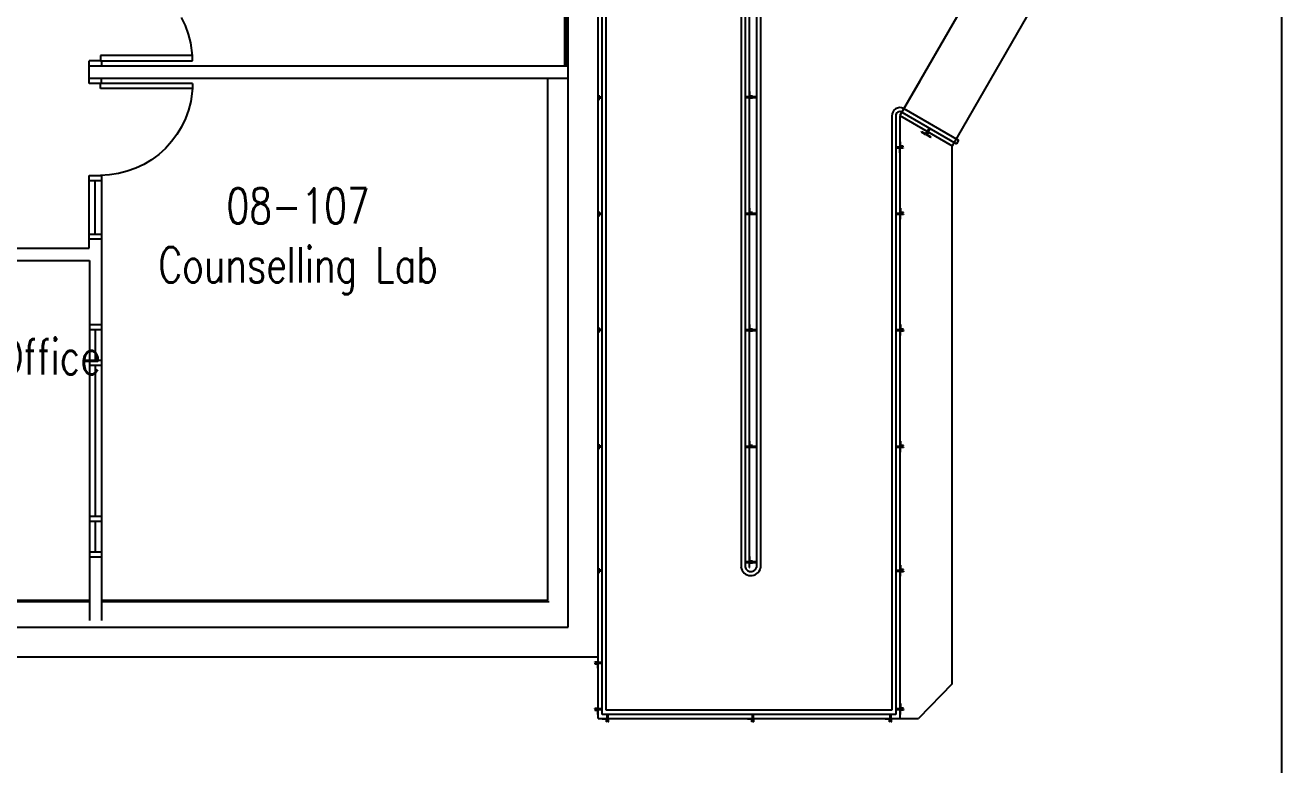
# Model space of a CAD drawing. Extents: x 11182 to 734459, y -1391328 to 152085.
# Drawn here: x 210753 to 223249, y -845469 to -838111 of the extents above; entities that cross this region are included whole.
import ezdxf
from ezdxf.enums import TextEntityAlignment as Align

# ---------------------------------------------------------------- set-up
doc = ezdxf.new("R2010")
doc.units = 0
doc.header["$LTSCALE"] = 500
doc.header["$MEASUREMENT"] = 0
doc.layers.add('0_Defpoints', color=106, linetype='CONTINUOUS', plot=False)
for name, color, linetype in [('0_room_data', 7, 'CONTINUOUS'), ('1_Wall_Exist', 251, 'CONTINUOUS'), ('3_Text', 7, 'CONTINUOUS')]:
    doc.layers.add(name, color=color, linetype=linetype)
doc.styles.add('1_200', font='simplex.shx', dxfattribs={"width": 0.75, "height": 460})

# ---------------------------------------------------------------- blocks, each defined once
blk = doc.blocks.new('room_data')
at = {"layer": '3_Text', "style": '1_200', "width": 0.75}
for tag, p in [('ROOMNUM', (0, 0)), ('ROOMUSE', (0, -575))]:
    blk.add_attdef(tag, text='', height=345, dxfattribs=at).set_placement(p, align=Align.MIDDLE_CENTER)

msp = doc.modelspace()

# ---------------------------------------------------------------- linework, layer by layer
at = {"layer": '0_Defpoints'}
msp.add_lwpolyline([(121708, -800495), (121708, -866198), (223249, -866198), (223249, -800495)], close=True, dxfattribs=at)
at = {"layer": '1_Wall_Exist'}
for p, q in [((216116, -835624), (216116, -838516)), ((216129, -835617), (216129, -838516)), ((216151, -844098), (216151, -835604)), ((216451, -845006), (216451, -835974)), ((216491, -844966), (216491, -837474)), ((216531, -844926), (216531, -837474)), ((217871, -837507), (217871, -843502)), ((217911, -837530), (217911, -843476)), ((217951, -837554), (217951, -843506)), ((218026, -837597), (218026, -843505)), ((218066, -837620), (218066, -843510)), ((220201, -837711), (219451, -839010)), ((212347, -838115), (212308, -838034)), ((220720, -838012), (219970, -839310)), ((212377, -838200), (212347, -838115)), ((212399, -838286), (212377, -838200)), ((212416, -838414), (212399, -838286)), ((211511, -838465), (211388, -838465)), ((211388, -838691), (211388, -838465)), ((211502, -838414), (211502, -838465)), ((212416, -838414), (211502, -838414)), ((211502, -838465), (212416, -838465)), ((211511, -838465), (211511, -838516)), ((212416, -838465), (212416, -838414)), ((211388, -838516), (216151, -838516)), ((211388, -838640), (216151, -838640)), ((212416, -838691), (211388, -838691)), ((211502, -838741), (211502, -838691)), ((211511, -838691), (211511, -838640)), ((212416, -838691), (212416, -838741)), ((215951, -843831), (215951, -838640)), ((219648, -838669), (219451, -839010)), ((212416, -838741), (211502, -838741)), ((212416, -838741), (212399, -838869)), ((216456, -838806), (216451, -838806)), ((216456, -838806), (216456, -838856)), ((216491, -838826), (216456, -838826)), ((216491, -838836), (216456, -838836)), ((217911, -838821), (218026, -838821)), ((217911, -838831), (218026, -838831)), ((217951, -838771), (217956, -838771)), ((217956, -838771), (217956, -838816)), ((217986, -838816), (217956, -838816)), ((217986, -838836), (217956, -838836)), ((217956, -838881), (217956, -838836)), ((217986, -838821), (217986, -838816)), ((217986, -838831), (217986, -838836)), ((212377, -838956), (212347, -839041)), ((212399, -838869), (212377, -838956)), ((216456, -838856), (216451, -838856)), ((217951, -838881), (217956, -838881)), ((219491, -838941), (220034, -839255)), ((212347, -839041), (212308, -839122)), ((219371, -839010), (219371, -844926)), ((219411, -839015), (219411, -844966)), ((219451, -839010), (219970, -839310)), ((219451, -839010), (219451, -845006)), ((219471, -838976), (220014, -839290)), ((212262, -839198), (212209, -839270)), ((212308, -839122), (212262, -839198)), ((219663, -839173), (219665, -839169)), ((219663, -839173), (219706, -839198)), ((219665, -839169), (219704, -839191)), ((219719, -839166), (219704, -839191)), ((219723, -839168), (219706, -839198)), ((219732, -839173), (219715, -839203)), ((219758, -839228), (219715, -839203)), ((219723, -839168), (219719, -839166)), ((219736, -839176), (219721, -839201)), ((219760, -839224), (219721, -839201)), ((219743, -839133), (219723, -839168)), ((219732, -839173), (219752, -839138)), ((219732, -839173), (219736, -839176)), ((212148, -839337), (212082, -839397)), ((212209, -839270), (212148, -839337)), ((219409, -839321), (219484, -839321)), ((219409, -839331), (219484, -839331)), ((219449, -839271), (219449, -839321)), ((219449, -839271), (219454, -839271)), ((219449, -839381), (219449, -839331)), ((219454, -839271), (219454, -839316)), ((219484, -839316), (219454, -839316)), ((219484, -839336), (219454, -839336)), ((219454, -839381), (219454, -839336)), ((219484, -839321), (219484, -839316)), ((219484, -839331), (219484, -839336)), ((219758, -839228), (219760, -839224)), ((219970, -844664), (219970, -839310)), ((220034, -839255), (220014, -839290)), ((212010, -839450), (211933, -839496)), ((212082, -839397), (212010, -839450)), ((219449, -839381), (219454, -839381)), ((211680, -839587), (211591, -839600)), ((211767, -839565), (211680, -839587)), ((211852, -839535), (211767, -839565)), ((211933, -839496), (211852, -839535)), ((211388, -840330), (211388, -839605)), ((211388, -839605), (211511, -839605)), ((211388, -839656), (211511, -839656)), ((211450, -840189), (211450, -839656)), ((211591, -839600), (211502, -839605)), ((211511, -839605), (211511, -844031)), ((216456, -839966), (216451, -839966)), ((216456, -839966), (216456, -840016)), ((217951, -839931), (217956, -839931)), ((217956, -839931), (217956, -839976)), ((219451, -839931), (219456, -839931)), ((219456, -839931), (219456, -839976)), ((216456, -840016), (216451, -840016)), ((216491, -839986), (216456, -839986)), ((216491, -839996), (216456, -839996)), ((217911, -839981), (218026, -839981)), ((217911, -839991), (218026, -839991)), ((217951, -840041), (217956, -840041)), ((217986, -839976), (217956, -839976)), ((217986, -839996), (217956, -839996)), ((217956, -840041), (217956, -839996)), ((217986, -839981), (217986, -839976)), ((217986, -839991), (217986, -839996)), ((219411, -839981), (219486, -839981)), ((219411, -839991), (219486, -839991)), ((219451, -840041), (219456, -840041)), ((219486, -839976), (219456, -839976)), ((219486, -839996), (219456, -839996)), ((219456, -840041), (219456, -839996)), ((219486, -839981), (219486, -839976)), ((219486, -839991), (219486, -839996)), ((211388, -840189), (211511, -840189)), ((209458, -840330), (211388, -840330)), ((211515, -840240), (211388, -840240)), ((209458, -840453), (211393, -840453)), ((211393, -840453), (211393, -844031)), ((211511, -841092), (211393, -841092)), ((217951, -841089), (217956, -841089)), ((217956, -841089), (217956, -841134)), ((219451, -841089), (219456, -841089)), ((219456, -841089), (219456, -841134)), ((211511, -841142), (211393, -841142)), ((211452, -841447), (211452, -841142)), ((216456, -841119), (216451, -841119)), ((216456, -841169), (216451, -841169)), ((216456, -841119), (216456, -841169)), ((216491, -841139), (216456, -841139)), ((216491, -841149), (216456, -841149)), ((217911, -841139), (218026, -841139)), ((217911, -841149), (218026, -841149)), ((217951, -841199), (217956, -841199)), ((217986, -841134), (217956, -841134)), ((217986, -841154), (217956, -841154)), ((217956, -841199), (217956, -841154)), ((217986, -841139), (217986, -841134)), ((217986, -841149), (217986, -841154)), ((219411, -841139), (219486, -841139)), ((219411, -841149), (219486, -841149)), ((219451, -841199), (219456, -841199)), ((219486, -841134), (219456, -841134)), ((219486, -841154), (219456, -841154)), ((219456, -841199), (219456, -841154)), ((219486, -841139), (219486, -841134)), ((219486, -841149), (219486, -841154)), ((211511, -841447), (211393, -841447)), ((211511, -841497), (211393, -841497)), ((211452, -842997), (211452, -841497)), ((216456, -842278), (216451, -842278)), ((216456, -842328), (216451, -842328)), ((216456, -842278), (216456, -842328)), ((216491, -842298), (216456, -842298)), ((216491, -842308), (216456, -842308)), ((217911, -842298), (218026, -842298)), ((217911, -842308), (218026, -842308)), ((217951, -842248), (217956, -842248)), ((217956, -842248), (217956, -842293)), ((217986, -842293), (217956, -842293)), ((217986, -842313), (217956, -842313)), ((217956, -842358), (217956, -842313)), ((217986, -842298), (217986, -842293)), ((217986, -842308), (217986, -842313)), ((219411, -842298), (219486, -842298)), ((219411, -842308), (219486, -842308)), ((219451, -842248), (219456, -842248)), ((219456, -842248), (219456, -842293)), ((219486, -842293), (219456, -842293)), ((219486, -842313), (219456, -842313)), ((219456, -842358), (219456, -842313)), ((219486, -842298), (219486, -842293)), ((219486, -842308), (219486, -842313)), ((217951, -842358), (217956, -842358)), ((219451, -842358), (219456, -842358)), ((211511, -842997), (211393, -842997)), ((211511, -843047), (211393, -843047)), ((211452, -843352), (211452, -843047)), ((211511, -843352), (211393, -843352)), ((211511, -843402), (211393, -843402)), ((217911, -843446), (218026, -843446)), ((217911, -843456), (218026, -843456)), ((217951, -843396), (217956, -843396)), ((217956, -843396), (217956, -843441)), ((217986, -843441), (217956, -843441)), ((217986, -843461), (217956, -843461)), ((217956, -843506), (217956, -843461)), ((217986, -843446), (217986, -843441)), ((217986, -843456), (217986, -843461)), ((216456, -843512), (216451, -843512)), ((216456, -843562), (216451, -843562)), ((216456, -843512), (216456, -843562)), ((216491, -843532), (216456, -843532)), ((216491, -843542), (216456, -843542)), ((217951, -843506), (217956, -843506)), ((219411, -843532), (219486, -843532)), ((219411, -843542), (219486, -843542)), ((219451, -843482), (219456, -843482)), ((219451, -843592), (219456, -843592)), ((219456, -843482), (219456, -843527)), ((219486, -843527), (219456, -843527)), ((219486, -843547), (219456, -843547)), ((219456, -843592), (219456, -843547)), ((219486, -843532), (219486, -843527)), ((219486, -843542), (219486, -843547)), ((208414, -843831), (211393, -843831)), ((211511, -843831), (215951, -843831)), ((208414, -843844), (211393, -843844)), ((211511, -843844), (215964, -843844)), ((198125, -844098), (216151, -844098)), ((216451, -844398), (210525, -844398)), ((216416, -844443), (216446, -844443)), ((216416, -844448), (216416, -844443)), ((216416, -844448), (216491, -844448)), ((216416, -844458), (216491, -844458)), ((216416, -844458), (216416, -844463)), ((216416, -844463), (216446, -844463)), ((216446, -844398), (216446, -844443)), ((216446, -844508), (216446, -844463)), ((216451, -844508), (216446, -844508)), ((219970, -844664), (219634, -845006)), ((216416, -844903), (216446, -844903)), ((216416, -844908), (216416, -844903)), ((216416, -844908), (216491, -844908)), ((216416, -844918), (216491, -844918)), ((216416, -844918), (216416, -844923)), ((216416, -844923), (216446, -844923)), ((216446, -844858), (216446, -844903)), ((216451, -844858), (216446, -844858)), ((216446, -844968), (216446, -844923)), ((216451, -844968), (216446, -844968)), ((219411, -844966), (216491, -844966)), ((219371, -844926), (216531, -844926)), ((216539, -845041), (216539, -844966)), ((216549, -845041), (216549, -844966)), ((217984, -845041), (217984, -844966)), ((217994, -845041), (217994, -844966)), ((219353, -845041), (219353, -844966)), ((219363, -845041), (219363, -844966)), ((219411, -844908), (219486, -844908)), ((219411, -844918), (219486, -844918)), ((219451, -844858), (219456, -844858)), ((219451, -844968), (219456, -844968)), ((219456, -844858), (219456, -844903)), ((219486, -844903), (219456, -844903)), ((219486, -844923), (219456, -844923)), ((219456, -844968), (219456, -844923)), ((219486, -844908), (219486, -844903)), ((219486, -844918), (219486, -844923)), ((216451, -845006), (219634, -845006)), ((216489, -845006), (216489, -845011)), ((216489, -845011), (216534, -845011)), ((216534, -845041), (216534, -845011)), ((216539, -845041), (216534, -845041)), ((216549, -845041), (216554, -845041)), ((216554, -845041), (216554, -845011)), ((216599, -845011), (216554, -845011)), ((216599, -845006), (216599, -845011)), ((217934, -845006), (217934, -845011)), ((217934, -845011), (217979, -845011)), ((217979, -845041), (217979, -845011)), ((217984, -845041), (217979, -845041)), ((217994, -845041), (217999, -845041)), ((217999, -845041), (217999, -845011)), ((218044, -845011), (217999, -845011)), ((218044, -845006), (218044, -845011)), ((219303, -845006), (219303, -845011)), ((219303, -845011), (219348, -845011)), ((219348, -845041), (219348, -845011)), ((219353, -845041), (219348, -845041)), ((219363, -845041), (219368, -845041)), ((219368, -845041), (219368, -845011)), ((219413, -845011), (219368, -845011)), ((219413, -845006), (219413, -845011))]:
    msp.add_line(p, q, dxfattribs=at)
for centre, radius, start, end in [((219452, -839013), 81.8, 64.1871, 181.8928), ((219452, -839013), 41.8, 64.171, 181.9183), ((217969, -843487), 99.4, 188.5621, 346.6209), ((217969, -843487), 59.4, 168.936, 342.6632)]:
    msp.add_arc(centre, radius, start, end, dxfattribs=at)

# ---------------------------------------------------------------- block references
at = {"layer": '0_room_data', "xscale": 1.018417926029456, "yscale": 1.018417926029456, "zscale": 1.018417926029456}
for p, values in [((213467, -839909), {'ROOMNUM': '08-107', 'ROOMUSE': 'Counselling Lab'}), ((209918, -840824), {'ROOMNUM': '08-108', 'ROOMUSE': 'Counselling Office'})]:
    msp.add_blockref('room_data', p, dxfattribs=at).add_auto_attribs(values)

doc.saveas('drawing.dxf')
